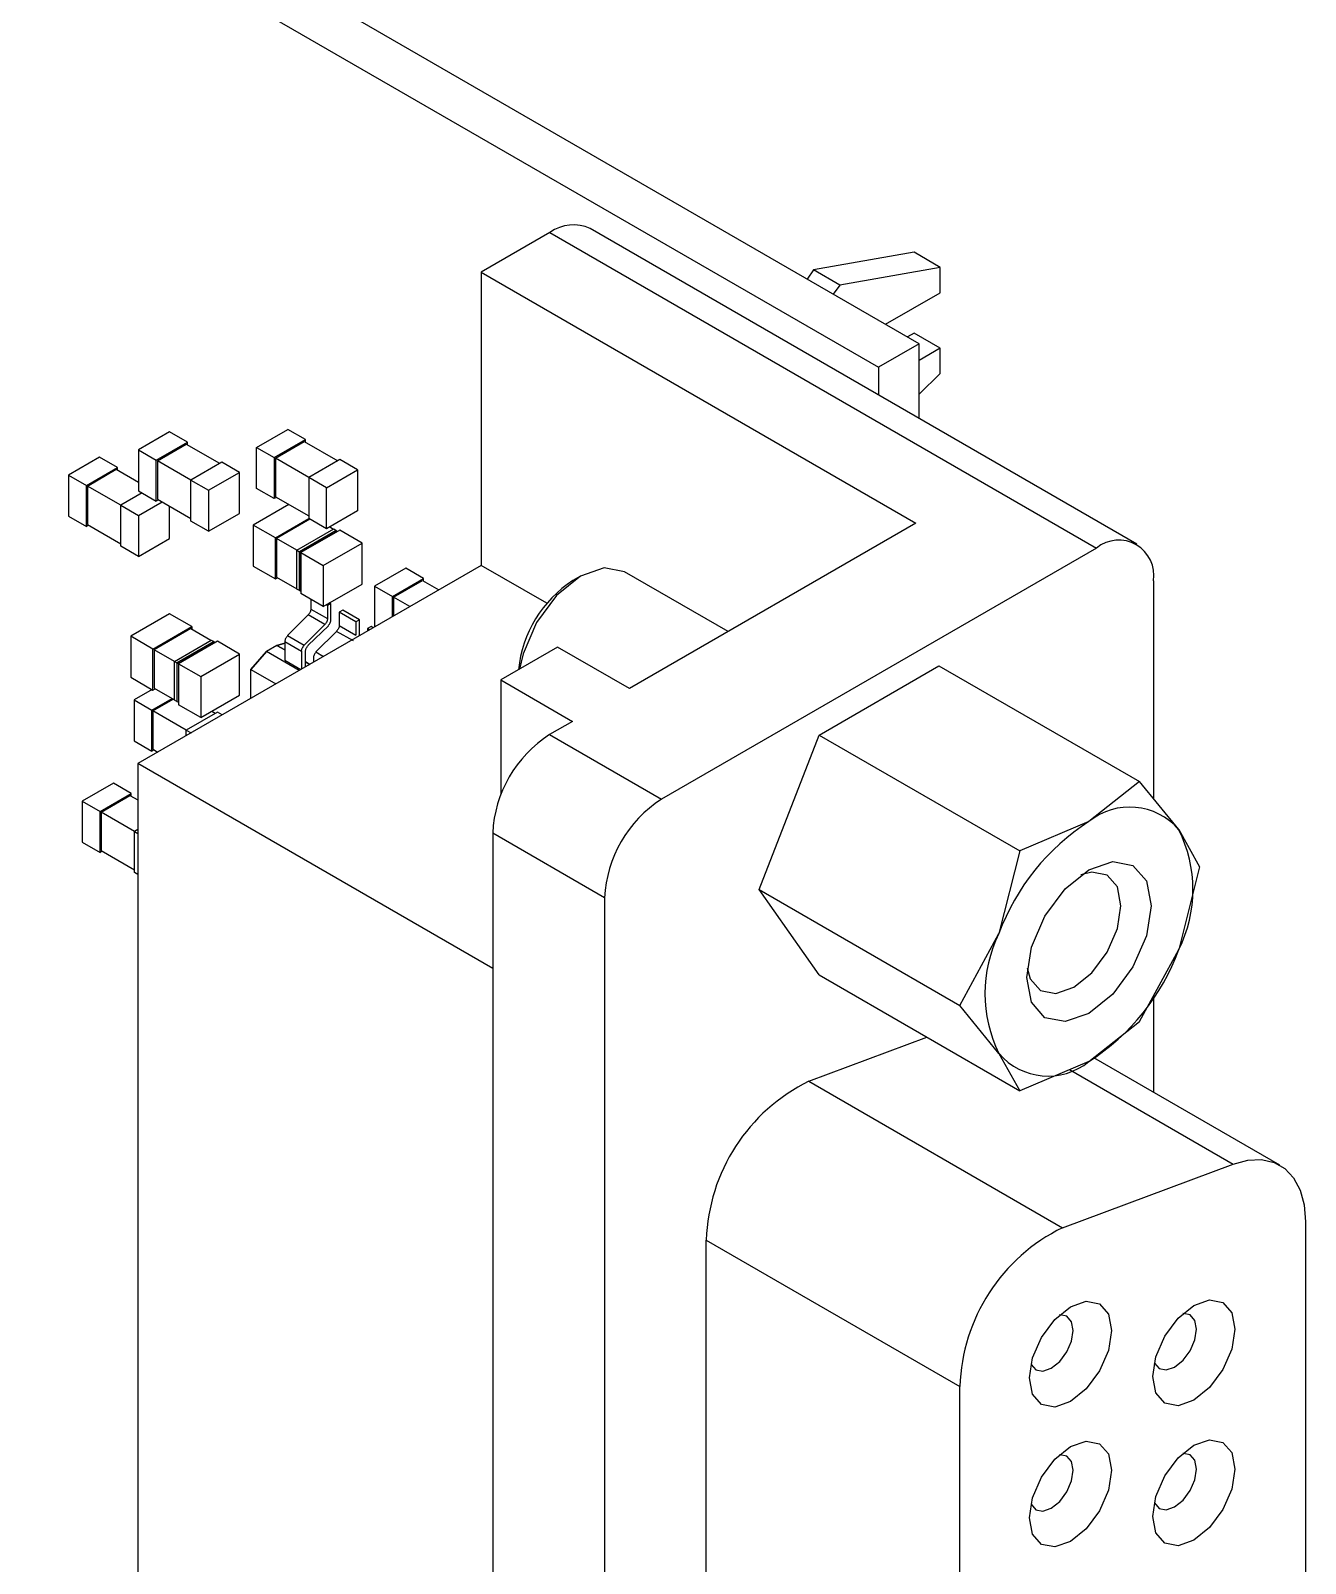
# Model space of a CAD drawing. Header units: millimetres. Extents: x -3 to 395, y 18 to 269.
# Drawn here: x 363.26 to 383.88, y 80.11 to 104.89 of the extents above; entities that cross this region are included whole.
import ezdxf

# ---------------------------------------------------------------- set-up
doc = ezdxf.new("R2010")
doc.units = ezdxf.units.MM

msp = doc.modelspace()

# ---------------------------------------------------------------- linework, layer by layer
at = {"color": 7, "linetype": 'Continuous', "lineweight": 25}
for p, q in [((377.631, 99.832), (363.489, 107.996)), ((362.834, 107.619), (376.976, 99.454)), ((371.662, 101.631), (370.549, 100.988)), ((371.662, 101.631), (380.501, 96.528)), ((381.151, 96.592), (372.312, 101.695)), ((377.549, 101.31), (375.923, 101.024)), ((377.973, 101.065), (377.549, 101.31)), ((370.549, 100.988), (377.577, 96.93)), ((370.549, 100.988), (370.549, 96.248)), ((375.923, 101.024), (375.819, 100.878)), ((376.347, 100.779), (375.923, 101.024)), ((377.973, 101.065), (376.347, 100.779)), ((377.973, 100.657), (377.973, 101.065)), ((376.347, 100.779), (376.243, 100.633)), ((377.088, 100.146), (377.973, 100.657)), ((377.549, 100.004), (377.441, 99.941)), ((377.973, 99.759), (377.549, 100.004)), ((377.631, 99.832), (376.976, 99.454)), ((377.631, 98.625), (377.631, 99.832)), ((377.973, 99.759), (377.631, 99.561)), ((377.973, 99.35), (377.973, 99.759)), ((376.976, 99.454), (376.976, 99.003)), ((377.631, 99.015), (377.973, 99.35)), ((365.511, 98.405), (365.008, 98.115)), ((365.798, 98.24), (365.511, 98.405)), ((366.917, 98.156), (367.42, 98.446)), ((367.707, 98.281), (367.42, 98.446)), ((365.295, 97.949), (365.798, 98.24)), ((365.313, 97.939), (365.78, 98.209)), ((365.78, 98.209), (366.319, 97.898)), ((365.798, 98.199), (365.798, 98.24)), ((366.917, 98.156), (367.204, 97.99)), ((366.917, 97.493), (366.917, 98.156)), ((367.204, 97.99), (367.707, 98.281)), ((367.222, 97.98), (367.689, 98.25)), ((367.689, 98.25), (368.229, 97.939)), ((367.707, 98.24), (367.707, 98.281)), ((364.379, 97.997), (363.876, 97.707)), ((364.666, 97.831), (364.379, 97.997)), ((365.008, 98.115), (365.008, 97.452)), ((365.008, 98.115), (365.295, 97.949)), ((365.295, 97.286), (365.295, 97.949)), ((365.852, 97.628), (365.313, 97.939)), ((365.313, 97.939), (365.313, 97.317)), ((366.355, 97.918), (365.852, 97.628)), ((366.642, 97.752), (366.355, 97.918)), ((367.204, 97.99), (367.204, 97.327)), ((367.761, 97.669), (367.222, 97.98)), ((367.222, 97.98), (367.222, 97.358)), ((368.264, 97.959), (367.761, 97.669)), ((368.551, 97.793), (368.264, 97.959)), ((363.876, 97.707), (363.876, 97.044)), ((363.876, 97.707), (364.164, 97.541)), ((364.164, 97.541), (364.666, 97.831)), ((364.181, 97.531), (364.649, 97.801)), ((364.649, 97.801), (365.008, 97.593)), ((364.666, 97.79), (364.666, 97.831)), ((366.139, 97.462), (366.642, 97.752)), ((366.642, 97.089), (366.642, 97.752)), ((367.761, 97.669), (367.761, 97.006)), ((368.048, 97.503), (367.761, 97.669)), ((368.048, 97.503), (368.551, 97.793)), ((368.551, 97.793), (368.551, 97.13)), ((364.164, 96.878), (364.164, 97.541)), ((364.721, 97.219), (364.181, 97.531)), ((364.181, 97.531), (364.181, 96.909)), ((365.066, 97.419), (364.721, 97.219)), ((365.008, 97.452), (365.295, 97.286)), ((365.852, 96.965), (365.852, 97.628)), ((365.852, 97.628), (366.139, 97.462)), ((366.139, 97.462), (366.139, 96.799)), ((367.204, 97.327), (366.917, 97.493)), ((368.048, 96.84), (368.048, 97.503)), ((364.721, 97.219), (365.008, 97.054)), ((364.721, 96.556), (364.721, 97.219)), ((365.008, 97.054), (365.388, 97.273)), ((365.33, 97.307), (365.295, 97.286)), ((365.313, 97.317), (365.852, 97.006)), ((365.511, 96.681), (365.511, 97.203)), ((367.439, 97.233), (366.862, 96.9)), ((367.239, 97.348), (367.204, 97.327)), ((367.222, 97.358), (367.761, 97.047)), ((363.876, 97.044), (364.164, 96.878)), ((364.199, 96.898), (364.164, 96.878)), ((364.181, 96.909), (364.721, 96.597)), ((365.008, 97.054), (365.008, 96.391)), ((366.139, 96.799), (365.852, 96.965)), ((366.139, 96.799), (366.642, 97.089)), ((366.862, 96.9), (366.862, 96.236)), ((367.221, 96.692), (366.862, 96.9)), ((367.221, 96.692), (367.763, 97.005)), ((367.78, 96.995), (367.239, 96.682)), ((368.048, 96.84), (367.761, 97.006)), ((368.551, 97.13), (368.048, 96.84)), ((377.577, 96.93), (372.946, 94.256)), ((365.008, 96.391), (365.511, 96.681)), ((367.221, 96.029), (367.221, 96.692)), ((367.239, 96.682), (367.239, 96.06)), ((367.568, 96.492), (367.239, 96.682)), ((367.568, 96.493), (368.164, 96.837)), ((368.205, 96.813), (367.609, 96.469)), ((367.611, 96.467), (368.204, 96.81)), ((368.263, 96.817), (367.634, 96.454)), ((368.1, 96.87), (368.16, 96.835)), ((368.164, 96.837), (368.205, 96.813)), ((368.204, 96.81), (368.205, 96.813)), ((368.204, 96.81), (368.227, 96.796)), ((368.205, 96.813), (368.205, 96.809)), ((368.622, 96.609), (368.263, 96.817)), ((365.008, 96.391), (364.721, 96.556)), ((367.568, 96.493), (367.609, 96.469)), ((367.568, 95.866), (367.568, 96.493)), ((367.609, 96.469), (367.609, 95.842)), ((367.634, 96.454), (367.611, 96.467)), ((367.611, 95.845), (367.611, 96.467)), ((367.634, 96.454), (367.634, 95.791)), ((367.634, 96.454), (367.993, 96.246)), ((367.993, 96.246), (368.622, 96.609)), ((368.622, 95.946), (368.622, 96.609)), ((380.501, 96.528), (373.465, 92.466)), ((370.549, 96.248), (364.998, 93.043)), ((366.862, 96.236), (367.221, 96.029)), ((367.993, 96.246), (367.993, 95.583)), ((369.329, 96.201), (368.826, 95.911)), ((369.616, 96.035), (369.329, 96.201)), ((371.61, 95.635), (370.549, 96.248)), ((367.221, 96.029), (367.256, 96.05)), ((367.239, 96.06), (367.568, 95.87)), ((367.993, 95.583), (368.622, 95.946)), ((368.826, 95.911), (368.826, 95.253)), ((368.826, 95.911), (369.113, 95.745)), ((369.113, 95.745), (369.616, 96.035)), ((369.131, 95.735), (369.598, 96.005)), ((369.598, 96.005), (369.863, 95.852)), ((369.616, 95.995), (369.616, 96.035)), ((372.155, 96.074), (372.033, 96.004)), ((374.541, 95.177), (372.866, 96.144)), ((381.42, 95.997), (381.42, 92.478)), ((367.609, 95.842), (367.568, 95.866)), ((367.609, 95.842), (367.611, 95.845)), ((367.609, 95.842), (367.613, 95.844)), ((367.611, 95.845), (367.634, 95.832)), ((367.993, 95.583), (367.634, 95.791)), ((367.794, 95.698), (367.794, 95.542)), ((369.113, 95.419), (369.113, 95.745)), ((369.396, 95.582), (369.131, 95.735)), ((369.131, 95.735), (369.131, 95.429)), ((365.511, 95.466), (364.882, 95.103)), ((365.87, 95.258), (365.511, 95.466)), ((367.753, 95.447), (367.417, 95.113)), ((368.022, 95.291), (367.753, 95.447)), ((367.794, 95.542), (368.064, 95.387)), ((368.064, 95.6), (368.043, 95.612)), ((368.12, 95.632), (368.064, 95.6)), ((368.064, 95.6), (368.064, 95.387)), ((368.12, 95.632), (368.099, 95.645)), ((368.12, 95.37), (368.12, 95.632)), ((368.311, 95.523), (368.254, 95.49)), ((368.524, 95.334), (368.254, 95.49)), ((368.254, 95.49), (368.254, 95.277)), ((368.58, 95.367), (368.311, 95.523)), ((365.241, 94.896), (365.87, 95.258)), ((365.852, 95.228), (365.259, 94.885)), ((365.852, 95.228), (366.18, 95.038)), ((365.87, 95.258), (365.87, 95.218)), ((367.686, 94.957), (368.022, 95.291)), ((367.751, 94.956), (368.078, 95.273)), ((368.212, 95.181), (367.876, 94.848)), ((368.482, 95.026), (368.212, 95.181)), ((368.254, 95.277), (368.524, 95.121)), ((368.58, 95.367), (368.524, 95.334)), ((368.524, 95.334), (368.524, 95.121)), ((368.58, 95.111), (368.58, 95.367)), ((368.77, 95.258), (368.713, 95.225)), ((368.745, 95.207), (368.713, 95.225)), ((368.713, 95.225), (368.713, 95.188)), ((368.802, 95.239), (368.77, 95.258)), ((364.882, 95.103), (364.882, 94.44)), ((365.241, 94.896), (364.882, 95.103)), ((365.588, 94.696), (366.184, 95.04)), ((366.225, 95.016), (365.629, 94.672)), ((365.631, 94.671), (366.224, 95.013)), ((366.283, 95.02), (365.654, 94.657)), ((366.184, 95.04), (366.225, 95.016)), ((366.224, 95.013), (366.225, 95.016)), ((366.224, 95.013), (366.247, 95)), ((366.225, 95.016), (366.225, 95.012)), ((366.642, 94.813), (366.283, 95.02)), ((367.247, 94.954), (367.077, 94.856)), ((367.247, 94.954), (367.375, 94.993)), ((367.375, 94.993), (367.247, 94.955)), ((367.247, 94.955), (367.247, 94.954)), ((367.375, 94.881), (367.247, 94.954)), ((367.247, 94.954), (367.375, 94.88)), ((367.375, 95.017), (367.645, 94.861)), ((367.375, 95.017), (367.375, 94.715)), ((367.417, 95.113), (367.686, 94.957)), ((371.786, 94.926), (370.867, 94.395)), ((372.946, 94.256), (371.786, 94.926)), ((365.241, 94.233), (365.241, 94.896)), ((365.259, 94.885), (365.259, 94.263)), ((365.588, 94.696), (365.259, 94.885)), ((365.588, 94.696), (365.629, 94.672)), ((365.588, 94.069), (365.588, 94.696)), ((365.629, 94.672), (365.629, 94.045)), ((365.654, 94.657), (365.631, 94.671)), ((365.631, 94.048), (365.631, 94.671)), ((366.013, 94.45), (366.642, 94.813)), ((366.642, 94.15), (366.642, 94.813)), ((367.077, 94.856), (366.825, 94.566)), ((366.825, 94.566), (367.077, 94.856)), ((367.608, 94.55), (367.077, 94.856)), ((367.375, 94.715), (367.634, 94.565)), ((367.645, 94.861), (367.645, 94.571)), ((367.709, 94.608), (367.709, 94.86)), ((367.778, 94.648), (367.709, 94.688)), ((367.709, 94.688), (367.778, 94.648)), ((367.835, 94.751), (367.835, 94.681)), ((367.876, 94.848), (368, 94.776)), ((364.882, 94.44), (365.241, 94.233)), ((365.654, 94.657), (365.654, 93.994)), ((365.654, 94.657), (366.013, 94.45)), ((366.013, 94.45), (366.013, 93.787)), ((366.825, 94.098), (366.825, 94.566)), ((366.825, 94.566), (367.23, 94.332)), ((376.014, 93.505), (377.953, 94.624)), ((377.953, 94.624), (381.197, 92.751)), ((365.227, 94.241), (364.937, 94.073)), ((365.241, 94.233), (365.276, 94.253)), ((365.259, 94.263), (365.588, 94.073)), ((370.867, 94.395), (372.026, 93.726)), ((370.867, 94.395), (370.867, 92.541)), ((364.937, 94.073), (364.937, 93.41)), ((364.937, 94.073), (365.224, 93.908)), ((365.224, 93.908), (365.55, 94.095)), ((365.242, 93.897), (365.567, 94.085)), ((365.629, 94.045), (365.588, 94.069)), ((365.629, 94.045), (365.631, 94.048)), ((365.629, 94.045), (365.633, 94.047)), ((365.631, 94.048), (365.654, 94.035)), ((366.013, 93.787), (365.654, 93.994)), ((366.013, 93.787), (366.642, 94.15)), ((365.224, 93.244), (365.224, 93.908)), ((365.781, 93.586), (365.242, 93.897)), ((365.242, 93.897), (365.242, 93.275)), ((366.284, 93.876), (365.781, 93.586)), ((366.191, 93.889), (366.249, 93.856)), ((366.362, 93.831), (366.284, 93.876)), ((372.026, 93.726), (371.655, 93.511)), ((365.781, 93.586), (365.859, 93.541)), ((365.781, 93.496), (365.781, 93.586)), ((371.655, 93.511), (373.465, 92.466)), ((375.044, 91.006), (376.014, 93.505)), ((376.014, 93.505), (379.258, 91.632)), ((364.937, 93.41), (365.224, 93.244)), ((365.26, 93.265), (365.224, 93.244)), ((365.242, 93.275), (365.321, 93.23)), ((364.998, 93.043), (364.998, 77.366)), ((370.736, 89.731), (364.998, 93.043)), ((364.601, 92.725), (364.098, 92.435)), ((364.888, 92.559), (364.601, 92.725)), ((381.197, 92.751), (380.377, 92.105)), ((381.832, 91.975), (381.197, 92.751)), ((364.385, 92.269), (364.888, 92.559)), ((364.403, 92.259), (364.87, 92.528)), ((364.87, 92.528), (364.998, 92.455)), ((364.888, 92.518), (364.888, 92.559)), ((364.098, 92.435), (364.098, 91.772)), ((364.098, 92.435), (364.385, 92.269)), ((364.385, 91.606), (364.385, 92.269)), ((364.942, 91.947), (364.403, 92.259)), ((364.403, 92.259), (364.403, 91.636)), ((364.998, 91.979), (364.942, 91.947)), ((364.942, 91.947), (364.998, 91.915)), ((364.942, 91.284), (364.942, 91.947)), ((380.377, 92.105), (379.258, 91.632)), ((381.832, 91.975), (382.167, 91.372)), ((364.098, 91.772), (364.385, 91.606)), ((372.546, 90.874), (370.736, 91.919)), ((370.736, 91.919), (370.736, 68.885)), ((364.421, 91.626), (364.385, 91.606)), ((364.403, 91.636), (364.942, 91.325)), ((379.258, 91.632), (378.923, 90.296)), ((364.998, 91.252), (364.942, 91.284)), ((382.167, 91.372), (381.832, 90.036)), ((375.044, 91.006), (378.288, 89.133)), ((376.014, 89.626), (375.044, 91.006)), ((372.546, 90.874), (372.546, 67.84)), ((378.288, 89.133), (378.923, 90.296)), ((381.197, 88.873), (381.832, 90.036)), ((376.014, 89.626), (379.258, 87.753)), ((381.42, 89.282), (381.42, 87.731)), ((378.923, 88.357), (378.288, 89.133)), ((380.377, 88.227), (381.197, 88.873)), ((375.85, 87.907), (377.758, 88.619)), ((378.923, 88.357), (379.258, 87.753)), ((380.377, 88.227), (379.258, 87.753)), ((383.463, 86.551), (380.455, 88.288)), ((375.85, 87.907), (379.951, 85.539)), ((379.951, 85.539), (382.709, 86.569)), ((383.878, 85.636), (383.878, 76.691)), ((374.19, 75.272), (374.19, 85.34)), ((374.19, 85.34), (378.291, 82.972)), ((378.291, 72.905), (378.291, 82.972))]:
    msp.add_line(p, q, dxfattribs=at)
at = {"color": 8, "linetype": 'Continuous', "lineweight": 25}
msp.add_line((380.066, 88.095), (382.709, 86.569), dxfattribs=at)
at = {"color": 7, "linetype": 'Continuous', "lineweight": 25, "flags": 128}
for points in [[(372.866, 96.144), (372.54, 96.208), (372.155, 96.074), (371.77, 95.763), (371.444, 95.323), (371.226, 94.82), (371.169, 94.57)], [(380.377, 91.327), (380.762, 91.461), (381.089, 91.398), (381.307, 91.147), (381.383, 90.746), (381.307, 90.258), (381.089, 89.755), (380.762, 89.315), (380.377, 89.004), (379.993, 88.871), (379.666, 88.934), (379.448, 89.185), (379.372, 89.585), (379.448, 90.074), (379.666, 90.577), (379.993, 91.017), (380.377, 91.327)], [(379.38, 89.74), (379.43, 89.563), (379.595, 89.373), (379.842, 89.325), (380.134, 89.426), (380.426, 89.661), (380.673, 89.995), (380.838, 90.376), (380.896, 90.746), (380.838, 91.05), (380.673, 91.24), (380.426, 91.288), (380.247, 91.242)], [(382.709, 86.569), (382.947, 86.633), (383.17, 86.642), (383.372, 86.595), (383.547, 86.494), (383.688, 86.343), (383.792, 86.145), (383.856, 85.907), (383.878, 85.636)], [(380.08, 84.262), (380.335, 84.351), (380.55, 84.309), (380.695, 84.143), (380.745, 83.879), (380.695, 83.556), (380.55, 83.223), (380.335, 82.933), (380.08, 82.727), (379.826, 82.639), (379.61, 82.681), (379.466, 82.847), (379.416, 83.111), (379.466, 83.434), (379.61, 83.766), (379.826, 84.057), (380.08, 84.262)], [(382.074, 84.283), (382.329, 84.371), (382.544, 84.329), (382.689, 84.163), (382.739, 83.899), (382.689, 83.576), (382.544, 83.244), (382.329, 82.953), (382.074, 82.748), (381.82, 82.659), (381.604, 82.701), (381.46, 82.867), (381.41, 83.131), (381.46, 83.454), (381.604, 83.787), (381.82, 84.077), (382.074, 84.283)], [(379.441, 83.334), (379.443, 83.33), (379.519, 83.241), (379.634, 83.219), (379.769, 83.266), (379.905, 83.375), (380.019, 83.53), (380.096, 83.707), (380.123, 83.879), (380.096, 84.019), (380.019, 84.108), (379.905, 84.13), (379.9, 84.129)], [(381.435, 83.354), (381.437, 83.35), (381.513, 83.262), (381.628, 83.239), (381.763, 83.286), (381.899, 83.396), (382.013, 83.55), (382.09, 83.727), (382.117, 83.899), (382.09, 84.04), (382.013, 84.128), (381.899, 84.15), (381.894, 84.15)], [(380.08, 82.001), (380.335, 82.089), (380.55, 82.047), (380.695, 81.881), (380.745, 81.617), (380.695, 81.294), (380.55, 80.962), (380.335, 80.671), (380.08, 80.466), (379.826, 80.377), (379.61, 80.419), (379.466, 80.585), (379.416, 80.849), (379.466, 81.172), (379.61, 81.504), (379.826, 81.795), (380.08, 82.001)], [(382.074, 82.021), (382.329, 82.109), (382.544, 82.067), (382.689, 81.902), (382.739, 81.637), (382.689, 81.314), (382.544, 80.982), (382.329, 80.691), (382.074, 80.486), (381.82, 80.397), (381.604, 80.439), (381.46, 80.605), (381.41, 80.87), (381.46, 81.193), (381.604, 81.525), (381.82, 81.816), (382.074, 82.021)], [(379.441, 81.072), (379.443, 81.068), (379.519, 80.98), (379.634, 80.957), (379.769, 81.004), (379.905, 81.114), (380.019, 81.268), (380.096, 81.445), (380.123, 81.617), (380.096, 81.757), (380.019, 81.846), (379.905, 81.868), (379.9, 81.867)], [(381.435, 81.092), (381.437, 81.088), (381.513, 81), (381.628, 80.978), (381.763, 81.025), (381.899, 81.134), (382.013, 81.289), (382.09, 81.465), (382.117, 81.637), (382.09, 81.778), (382.013, 81.866), (381.899, 81.888), (381.894, 81.888)]]:
    msp.add_lwpolyline(points, dxfattribs=at)
at = {"color": 7, "linetype": 'Continuous', "lineweight": 25}
for centre, radius, start, end in [((372.043, 101.099), 0.654, 65.6934, 125.6169), ((380.86, 96.088), 0.568, 350.7861, 129.2032), ((373.084, 94.372), 1.94, 122.7769, 174.434), ((372.732, 91.828), 1.998, 122.6056, 177.3944), ((374.542, 90.783), 1.998, 122.6061, 177.3946), ((381.038, 91.296), 1.044, 40.5325, 129.2487), ((382.343, 89.036), 3.645, 122.6377, 159.7731), ((379.892, 91.005), 2.168, 333.4364, 26.5636), ((380.862, 89.326), 2.168, 153.4365, 206.5635), ((378.412, 91.296), 3.645, 302.6381, 339.7729), ((379.717, 89.035), 1.044, 220.5328, 309.248), ((377.156, 85.242), 2.968, 116.1138, 178.1026), ((381.257, 82.874), 2.968, 116.1137, 178.1027)]:
    msp.add_arc(centre, radius, start, end, dxfattribs=at)
for points, knots in [([(367.794, 95.542), (367.794, 95.534), (367.793, 95.519), (367.783, 95.493), (367.77, 95.469), (367.758, 95.456), (367.752, 95.449)], [0, 0, 0, 0, 0.250046, 0.500038, 0.749986, 1, 1, 1, 1]), ([(368.064, 95.387), (368.063, 95.379), (368.062, 95.363), (368.053, 95.338), (368.039, 95.313), (368.027, 95.3), (368.021, 95.294)], [0, 0, 0, 0, 0.250046, 0.500038, 0.749986, 1, 1, 1, 1]), ([(368.077, 95.276), (368.083, 95.283), (368.095, 95.295), (368.109, 95.32), (368.119, 95.346), (368.12, 95.362), (368.12, 95.369)], [0, 0, 0, 0, 0.2500237, 0.5000117, 0.7500011, 1, 1, 1, 1]), ([(368.254, 95.277), (368.253, 95.269), (368.252, 95.253), (368.243, 95.228), (368.229, 95.203), (368.217, 95.191), (368.211, 95.184)], [0, 0, 0, 0, 0.250046, 0.500038, 0.749986, 1, 1, 1, 1]), ([(367.418, 95.11), (367.412, 95.103), (367.4, 95.09), (367.386, 95.066), (367.377, 95.04), (367.376, 95.025), (367.375, 95.017)], [0, 0, 0, 0, 0.250018, 0.500019, 0.750017, 1, 1, 1, 1]), ([(367.645, 94.861), (367.645, 94.869), (367.646, 94.885), (367.656, 94.91), (367.669, 94.935), (367.681, 94.948), (367.687, 94.954)], [0, 0, 0, 0, 0.249983, 0.499981, 0.749982, 1, 1, 1, 1]), ([(367.709, 94.86), (367.71, 94.868), (367.711, 94.884), (367.72, 94.909), (367.734, 94.934), (367.746, 94.946), (367.752, 94.953)], [0, 0, 0, 0, 0.249971, 0.499984, 0.749992, 1, 1, 1, 1]), ([(367.878, 94.844), (367.872, 94.838), (367.86, 94.825), (367.846, 94.801), (367.837, 94.775), (367.835, 94.759), (367.835, 94.752)], [0, 0, 0, 0, 0.250018, 0.500019, 0.750017, 1, 1, 1, 1])]:
    msp.add_open_spline(points, degree=3, knots=knots, dxfattribs=at)

doc.saveas('drawing.dxf')
